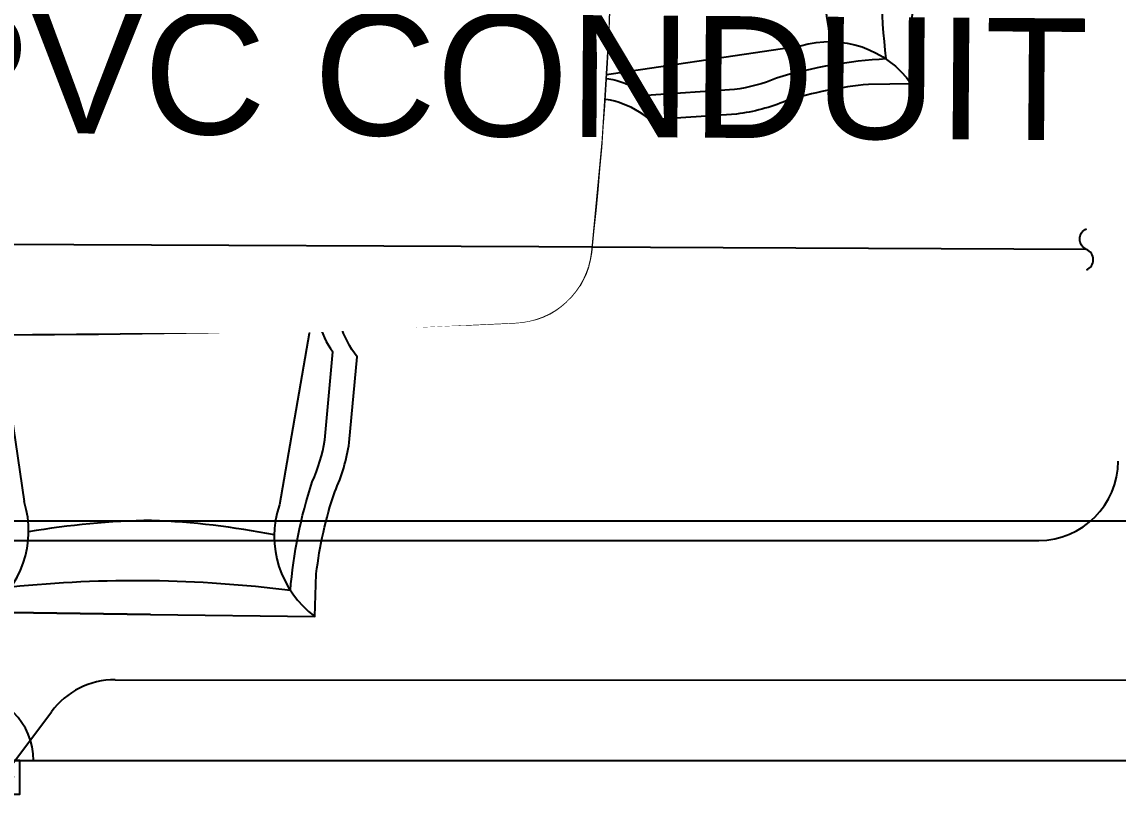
# Model space of a CAD drawing. Extents: x -678889171 to 586587, y -792238163 to 335485.
# Drawn here: x 83210 to 84591, y 37381 to 38355 of the extents above; entities that cross this region are included whole.
import ezdxf
from ezdxf import colors
from ezdxf.entities.mleader import LeaderData, LeaderLine
from ezdxf.math import Vec2, Vec3

# ---------------------------------------------------------------- set-up
doc = ezdxf.new("R2010")
doc.units = 0
doc.header["$MEASUREMENT"] = 0
doc.set_wipeout_variables(frame=1)
doc.layers.get('0').update_dxf_attribs({"color": 8})
doc.layers.get('Defpoints').update_dxf_attribs({"color": 252})
for name, color, linetype in [('1', 8, 'Continuous'), ('9TH-FURN$0$XR-A-TYP-2-3-4-5-6-7-8-9-10$0$XR-A-TYP$0$TYPICAL TYPES$0$I-FURN', 252, 'Continuous'), ('9TH-FURN$0$XR-A-TYP-2-3-4-5-6-7-8-9-10$0$XR-A-TYP$0$TYPICAL TYPES$0$I-FURN-CHAR', 252, 'Continuous'), ('9TH-FURN$0$XR-A-TYP-2-3-4-5-6-7-8-9-10$0$XR-A-TYP$0$TYPICAL TYPES$0$I-WIPEOUT', 252, 'Continuous'), ('E-CUT-LINE', 1, 'Continuous'), ('E-POW-BLOCK', 4, 'Continuous'), ('E-POW-WIR-NO', 4, 'Continuous'), ('E-TEXT', 3, 'Continuous'), ('loop line emped', 1, 'Continuous'), ('XR-Typ26$0$XR-A-TYP-2-3-4-5-6-7-8-9-10$0$A-WALL', 252, 'Continuous')]:
    doc.layers.add(name, color=color, linetype=linetype)
doc.styles.get("Standard").update_dxf_attribs({"font": 'arial.ttf'})
doc.styles.add('Work$0$E-M.MODUL', font='romans.shx', dxfattribs={"width": 0.8})
doc.dimstyles.new('Work$0$S-DIM', dxfattribs={"dimscale": 500, "dimtxt": 0.2065, "dimasz": 0.104, "dimexe": 0, "dimexo": 0, "dimgap": 0, "dimtad": 0, "dimdec": 0, "dimzin": 0, "dimdsep": 46, "dimtxsty": 'Work$0$E-M.MODUL', "dimcen": 0.25, "dimclrd": 5, "dimclre": 5, "dimclrt": 1, "dimadec": 0, "dimazin": 0, "dimtfac": 1, "dimtdec": 0, "dimtofl": 0, "dimtmove": 0, "dimatfit": 3, "dimfxl": 1, "dimtolj": 1, "dimtzin": 0, "dimlwe": 13, "dimarcsym": 0})

# ---------------------------------------------------------------- blocks, each defined once
blk = doc.blocks.new('SO1')
at = {"layer": 'E-POW-BLOCK'}
h = blk.add_hatch(color=3, dxfattribs=at)
h.dxf.hatch_style = 1
edge = h.paths.add_edge_path()
edge.add_arc((-0.1064295025979398, -0.04814632734824666), 0.03025259035537483, 0, 360)
at = {"layer": 'E-POW-BLOCK', "color": 3}
for p, q in [((1.42e-14, 0.2000001000000597), (0, 0.4500002250000599)), ((-0.3000001499999971, 7.11e-14), (0.3000001499999971, 1.42e-14))]:
    blk.add_line(p, q, dxfattribs=at)
blk.add_lwpolyline([(0.1593095883453804, 4.265338082731773e-14), (-0.1593095883453804, 4.265338082731773e-14), (-0.1593095883453804, -0.09876317676643645), (0.1593095883453804, -0.09876317676643645)], close=True, dxfattribs=at)
for centre in [(-0.1064295025979398, -0.04814632734824666), (0.1096454942411166, -0.04814632734824666)]:
    blk.add_circle(centre, 0.03025259035537483, dxfattribs=at)
blk.add_arc((0, 1.42e-14), 0.2000001000000001, 0, 179.9999999999979, dxfattribs=at)
blk = doc.blocks.new('CW_0.000')
blk.add_lwpolyline([(0, -25.98557292037257, 0.66), (0, 0, -0.66), (0, 25.98557292037257, 0.97)], format="xyb")
blk = doc.blocks.new('*D2950')
at = {"layer": '1', "color": 5, "lineweight": 13, "transparency": 16777216}
for p, q in [((83138.83527818133, 37423.66453244579), (83138.83527818133, 37725.87552377867)), ((86388.74425215248, 37423.66453244256), (86388.74425215248, 37725.87552377867))]:
    blk.add_line(p, q, dxfattribs=at)
at = {"layer": '1', "color": 5, "lineweight": -2, "transparency": 16777216}
for p, q in [((83190.83527818133, 37725.87552377867), (84618.25643183356, 37725.87552377867)), ((86336.74425215248, 37725.87552377867), (84909.32309850024, 37725.87552377867))]:
    blk.add_line(p, q, dxfattribs=at)
at = {"layer": '1', "color": 5, "transparency": 16777216}
for points in [[(83190.83527818133, 37734.54219044533), (83190.83527818133, 37717.208857112), (83138.83527818133, 37725.87552377867)], [(86336.74425215248, 37734.54219044533), (86336.74425215248, 37717.208857112), (86388.74425215248, 37725.87552377867)]]:
    blk.add_solid(points, dxfattribs=at)
at = {"layer": 'Defpoints', "color": 0, "transparency": 16777216}
for p in [(83138.83527818133, 37725.87552377867), (83138.83527818133, 37423.66453244579), (86388.74425215248, 37423.66453244256)]:
    blk.add_point(p, dxfattribs=at)
at = {"layer": '1', "color": 1, "transparency": 16777216, "insert": (84763.7897651669, 37725.87552377867), "char_height": 103.25, "attachment_point": 5, "style": 'Work$0$E-M.MODUL'}
blk.add_mtext('\\A1;3250', dxfattribs=at)
blk = doc.blocks.new('9TH-FURN$0$XR-A-TYP-2-3-4-5-6-7-8-9-10$0$XR-A-TYP$0$TYPICAL TYPES$0$A$C34E7157F')
blk.add_wipeout([(-205.79693687177982, 13.50405373497233), (-224.55581129353357, 21.550164534654982), (-231.687412327373, 39.394529179237), (-231.19179121615176, 48.9758313614156), (-230.2808380475428, 65.27204484918047), (-232.31429900197602, 99.03655853512373), (-235.20910897995591, 110.2589613737481), (-252.4620159829868, 144.67392966808347), (-256.6554553239548, 150.11074604225922), (-253.1225102264984, 193.36303547343465), (-249.03050638284472, 243.4596346891825), (-247.8006159807446, 258.5166407204342), (-240.54653864932123, 292.88172329505096), (-230.370184306377, 320.8762362791326), (-224.44956378395213, 340.45523851121106), (-216.67927809445885, 372.0394217457954), (-213.304572969399, 389.4462669138044), (-208.4183273230528, 424.35451662626144), (-208.05766877775216, 439.3579121918506), (-207.12380355789603, 478.2067055480129), (1.1112847039956004e-12, 478.2067055480129), (207.12380355791063, 478.2067055480129), (208.31400807380365, 428.6941974188587), (215.2614814396309, 378.96071459148357), (227.43799568748227, 330.2158257827871), (241.28138066312607, 290.3102476186723), (243.29931091868085, 282.5772316762685), (247.80061598075923, 258.5166407204342), (249.89890226825534, 232.82824667158798), (253.9909061119091, 182.73164745584103), (256.6554553239548, 150.11074604225922), (246.59201730705334, 135.77186785087707), (235.20910897851158, 110.25896137292699), (230.63188546124317, 88.50693015979033), (230.28083804475622, 65.2720448485399), (231.6652216716881, 38.322819877164875), (224.55581129354817, 21.550164534656346), (205.7969368843557, 13.50405373601592), (195.21696568748973, 12.14600473689228), (145.25021983291927, 6.712441152251188), (95.13553412717563, 2.87609117623623), (44.923951240994434, 0.6408621973867525), (-5.33338746344809, 0.009030834948305255), (-55.58529402088875, 0.9812406203204205), (-105.78058599877492, 3.5565013409670883), (-155.86813862747462, 7.732190049480096)]).dxf.layer = '9TH-FURN$0$XR-A-TYP-2-3-4-5-6-7-8-9-10$0$XR-A-TYP$0$TYPICAL TYPES$0$I-WIPEOUT'
for p, q in [((-204.4402448457258, 65.75077354536734), (-160.810069896339, 338.0922883567159)), ((204.4402448457258, 65.75077354536734), (160.810069896339, 338.0922883567159))]:
    blk.add_line(p, q)
for points in [[(-205.7969368717895, 13.50405373497233, 0.03277392954578988), (0, 0, 0.03277392954420455), (205.7969368843478, 13.50405373601552, 0.4289228992613923), (231.6551097877236, 40.68743782460706), (230.2808380448405, 65.272044847075, -0.1946997676659734), (256.6554553239548, 150.1107460422591), (247.8006159807555, 258.5166407204342, 0.07042959467157074), (230.37018430639, 320.8762362791326, -0.05247434942192868), (208.4183273230592, 424.3545166262611), (207.1238035579008, 478.2067055480129), (0, 478.2067055480129), (-207.1238035579008, 478.2067055480129), (-208.4183273230592, 424.3545166262611, -0.05247434942192868), (-230.37018430639, 320.8762362791326, 0.07042959467157074), (-247.8006159807555, 258.5166407204342), (-256.6554553239548, 150.1107460422591, -0.1946997676682859), (-230.2808380475471, 65.27204484918047), (-231.6551097877236, 40.68743782460706, 0.4289228992613923), (-205.7969368843478, 13.50405373601552)], [(-175.974576163193, 446.1108341003419, -0.05986536629552523), (-201.9161485730583, 308.4013043813898, 0.06899708767580696), (-216.8488621047727, 255.5592010332775), (-225.8565488925669, 144.4189896864514)], [(175.974576163193, 446.1108341003419, 0.05986536629552523), (201.9161485730583, 308.4013043813898, -0.06899708767580696), (216.8488621047727, 255.5592010332775), (225.8565488925669, 144.4189896864514)]]:
    blk.add_lwpolyline(points, format="xyb")
for points in [[(0, 478.2067055480129), (-207.1238035579008, 478.2067055480129), (-208.4183273230592, 424.3545166262611)], [(0, 478.2067055480129), (207.1238035579008, 478.2067055480129), (208.4183273230592, 424.3545166262611)], [(-216.8488621047727, 255.5592010332775), (-225.8565488925669, 144.4189896864514)], [(-216.8488621047727, 255.5592010332775), (-225.8565488925669, 144.4189896864514)], [(216.8488621047727, 255.5592010332775), (225.8565488925669, 144.4189896864514)], [(216.8488621047727, 255.5592010332775), (225.8565488925669, 144.4189896864514)]]:
    blk.add_lwpolyline(points)
for centre, radius, start, end in [((-280.6214150413143, 376.2011089450907), 125.7260539112138, 342.3555086732503, 54.22629644407665), ((280.6214150413143, 376.2011089450907), 125.7260539112138, 125.7737035567673, 197.644491326725), ((0, 1956.483570358241), 1520.589640201126, 263.3543916667844, 270), ((0, 1956.483570358241), 1520.589640201126, 270, 276.6456083332186), ((28.88103989844967, 1366.37172453383), 1007.080738347423, 259.4855044904816, 268.3566475503503), ((-28.88103989844967, 1366.37172453383), 1007.080738347423, 271.6433524496497, 280.5144955095279), ((-312.3775739138073, 78.61561971974152), 108.7012937811773, 353.2030885428325, 37.25472170167297), ((312.3775739138073, 78.61561971974152), 108.7012937811773, 142.7452782975942, 186.7969114571157), ((-218.3225418786024, 117.4378174852013), 53.5188628613991, 257.0887929861166, 285.0339134322036), ((218.3225418786024, 117.4378174852013), 53.5188628613991, 254.9660865677897, 282.9112070138834)]:
    blk.add_arc(centre, radius, start, end)
blk = doc.blocks.new('9TH-FURN$0$XR-A-TYP-2-3-4-5-6-7-8-9-10$0$XR-A-TYP$0$TYPICAL TYPES$0$A$C2F8B7E1C')
at = {"layer": '9TH-FURN$0$XR-A-TYP-2-3-4-5-6-7-8-9-10$0$XR-A-TYP$0$TYPICAL TYPES$0$I-FURN-CHAR', "xscale": -1}
blk.add_blockref('9TH-FURN$0$XR-A-TYP-2-3-4-5-6-7-8-9-10$0$XR-A-TYP$0$TYPICAL TYPES$0$A$C34E7157F', (922.3350257286784, 409.7226460578395), dxfattribs=at)
at = {"layer": '9TH-FURN$0$XR-A-TYP-2-3-4-5-6-7-8-9-10$0$XR-A-TYP$0$TYPICAL TYPES$0$I-FURN-CHAR', "rotation": 270}
blk.add_blockref('9TH-FURN$0$XR-A-TYP-2-3-4-5-6-7-8-9-10$0$XR-A-TYP$0$TYPICAL TYPES$0$A$C34E7157F', (1394.613588100723, -6.603841029573232e-09), dxfattribs=at)
blk.add_lwpolyline([(-486.5925269617692, 424.5097089163912, 0.04891094889587716), (-486.5925269615603, -424.5097089184106, 0.3710243504159456), (-392.2604911012247, -514.6160599451723, 0.02868550413582733), (1377.549091939774, -514.6160599389792, 0.3710243504159454), (1471.881127681115, -424.5097089162754, 0.04891094889587738), (1471.881127680906, 424.5097089185289, 0.3710243504159456), (1377.549091820597, 514.6160599452924, 0.02868550413526322), (-392.2604911012791, 514.6160599452905, 0.3710243504159456)], format="xyb", close=True)
blk.add_wipeout([(-485.3345739368769, 433.29924270209904), (-483.30191797412095, 441.94254413847375), (-480.5105841976975, 450.3714708632451), (-476.9825790224939, 458.51957060899576), (-472.74571665914567, 466.32260510187143), (-467.8333998313885, 473.71905650553117), (-462.2843564344973, 480.6506124176176), (-456.1423342109495, 487.06262559511606), (-449.45575585044304, 492.9045447841986), (-442.2773372334015, 498.130313257971), (-434.6636718276698, 502.6987319201048), (-426.67478451495487, 506.5737841117152), (-418.37365836456064, 509.72491956075737), (-409.8257380852652, 512.1272952353274), (-401.09841407003313, 513.7619712020323), (-392.2604911012789, 514.6160599452905), (-118.53932416163747, 530.8591056731202), (155.54295667060592, 538.984196387215), (429.7456440486054, 538.984196387215), (1103.8279248809524, 530.859105673122), (1377.5490918205974, 514.6160599452924), (1386.3870147892496, 513.7619712021406), (1395.1143388043918, 512.1272952355521), (1403.6622590836082, 509.7249195611039), (1411.9633852339348, 506.57378411219133), (1419.952272546594, 502.69873192071555), (1427.5659379522813, 498.13031325872134), (1434.7443565692913, 492.90454478509173), (1441.4309349297791, 487.06262559615334), (1447.5729571533213, 480.65061241880085), (1453.1220005502196, 473.7190565068604), (1458.0343173779972, 466.3226051033457), (1462.2711797413785, 458.51957061061194), (1465.7991849166274, 450.371470865), (1468.5905186931084, 441.94254414036277), (1470.6231746559333, 433.2992427041172), (1471.881127680906, 424.50970891852876), (1483.4121405728572, 283.2570517590066), (1490.3356477834443, 141.70373155476364), (1492.644300359673, 1.1305019143037498e-09), (1490.3356477835143, -141.70373155249945), (1483.4121405729975, -283.25705175674466), (1471.8811276811148, -424.50970891627503), (1470.623174662338, -433.2992426966414), (1468.590518706147, -441.9425441282365), (1465.7991849366865, -450.3714708488294), (1462.2711797687896, -458.51957059103574), (1458.0343174130332, -466.3226050810292), (1453.1220005930938, -473.71905648249117), (1447.5729572041846, -480.6506123930824), (1441.4309349887196, -487.0626255697996), (1434.7443566363338, -492.904544758821), (1427.5659380273862, -498.13031323325276), (1419.9522726296582, -502.6987318967608), (1411.9633853247933, -506.57378409045054), (1403.662259182034, -509.7249195422594), (1395.1143389100966, -512.1272952202639), (1386.3870149018903, -513.7619711910406), (1377.5490919397744, -514.6160599389791), (1103.8279249763941, -530.8591056694604), (429.74564412024756, -538.9841963854979), (155.5429567184097, -538.9841963867382), (-118.5393241377065, -530.8591056731766), (-392.26049110122466, -514.6160599451723), (-401.0984140698791, -513.7619712020216), (-409.82573808502315, -512.1272952354338), (-418.3736583642412, -509.724919560987), (-426.6747845145689, -506.5737841120754), (-434.6636718272294, -502.69873192060027), (-442.2773372329189, -498.1303132586063), (-449.4557558499309, -492.90454478497645), (-456.1423342104203, -487.06262559603874), (-462.284356433964, -480.65061241868625), (-467.83339983086427, -473.7190565067456), (-472.7457166586435, -466.32260510323044), (-476.9825790220263, -458.51957061049666), (-480.5105841972767, -450.3714708648836), (-483.3019179737593, -441.94254414024635), (-485.3345739365861, -433.29924270399897), (-486.5925269615603, -424.5097089184103), (-498.12353985351086, -283.25705175888834), (-505.0470470640974, -141.70373155464586), (-507.3556996403267, -1.0145413398277014e-09), (-505.04704706416777, 141.7037315526145), (-498.12353985365115, 283.257051756862), (-486.592526961769, 424.50970891639145)]).dxf.layer = '9TH-FURN$0$XR-A-TYP-2-3-4-5-6-7-8-9-10$0$XR-A-TYP$0$TYPICAL TYPES$0$I-WIPEOUT'

msp = doc.modelspace()

# ---------------------------------------------------------------- linework, layer by layer
at = {"layer": 'E-POW-WIR-NO'}
for p, q in [((83327.15124248402, 37525.69177324093, -2.228732040803687e-06), (86197.70566540645, 37524.52280433014, -0.0001773851769044445)), ((83185.71242800073, 37403.08037106105), (83246.87001725941, 37485.35082391934, -1.829552516344248e-06))]:
    msp.add_line(p, q, dxfattribs=at)
at = {"layer": 'E-POW-WIR-NO', "extrusion": (-0.0001617557632121367, 1.267789113781799e-16, 0.9999999869175364)}
msp.add_arc((84491.37998630764, 37801.30548134244, -13.68314340985749), 100, 270, 0, dxfattribs=at)
at = {"layer": 'E-POW-WIR-NO', "extrusion": (-4.819853643729909e-10, 1.085432810618682e-08, 1)}
msp.add_arc((83327.12460027882, 37425.69177678997, 0.0003649249715238172), 100, 89.98473514067426, 143.3739035694872, dxfattribs=at)
at = {"layer": 'XR-Typ26$0$XR-A-TYP-2-3-4-5-6-7-8-9-10$0$A-WALL'}
msp.add_line((81513.88135233, 37423.66457537141), (90484.52330468135, 37423.66457536248), dxfattribs=at)

# ---------------------------------------------------------------- block references
at = {"layer": '9TH-FURN$0$XR-A-TYP-2-3-4-5-6-7-8-9-10$0$XR-A-TYP$0$TYPICAL TYPES$0$I-FURN', "xscale": -1, "rotation": 179.2809154548598}
msp.add_blockref('9TH-FURN$0$XR-A-TYP-2-3-4-5-6-7-8-9-10$0$XR-A-TYP$0$TYPICAL TYPES$0$A$C2F8B7E1C', (82460.59220953318, 38507.54764003782, 1.098562085518479e-07), dxfattribs=at)
at = {"layer": 'E-CUT-LINE', "rotation": 359.7418521720632}
msp.add_blockref('CW_0.000', (84551.59190766953, 38068.33022354305, -0.4423981032170483), dxfattribs=at)

# ---------------------------------------------------------------- next in the draw order: linework, layer by layer
at = {"layer": 'E-POW-WIR-NO'}
msp.add_line((82947.84720852223, 37701.30548134366, -0.2658510813220406), (84491.3810942795, 37701.30548134244, -0.01617557632121702), dxfattribs=at)
at = {"layer": 'loop line emped', "color": 240, "true_color": 0xed1f24}
msp.add_line((84551.59190766953, 38068.33022354305, -0.4423981032170483), (80685.05247072756, 38085.75114913005, -0.725509405198558), dxfattribs=at)

# ---------------------------------------------------------------- next in the draw order: block references
at = {"layer": 'E-POW-BLOCK', "xscale": 427.5336916951259, "yscale": 427.5336916951259, "zscale": 427.5336916951259, "rotation": 1.917475226515619e-05}
msp.add_blockref('SO1', (83138.83527818133, 37423.66453244578), dxfattribs=at)

# ---------------------------------------------------------------- next in the draw order: dimensions: what is measured, and where the dimension line sits
at = {"layer": '1', "color": 4}
dim = msp.add_linear_dim(base=(83138.83527818133, 37725.87552377867), p1=(86388.74425215248, 37423.66453244256), p2=(83138.83527818133, 37423.66453244579), dimstyle='Work$0$S-DIM', dxfattribs=at)
dim.commit()
dim.dimension.update_dxf_attribs({"geometry": '*D2950', "text_midpoint": (84763.7897651669, 37725.87552377867)})

# ---------------------------------------------------------------- next in the draw order: leaders
at = {"layer": 'E-TEXT', "color": 30}
ml = msp.add_multileader_mtext('Standard', dxfattribs=at)
ml.set_content('\\C30;CT11/DP-T-8 {\\A1;3(1x3)mm\\H0.7x;\\S2^ ;\\H1.42857x; \\P∅ 25 mm PVC CONDUIT}', color=3)
ml.set_leader_properties(color=30)
ml.build(insert=Vec2(0, 0))
ml.multileader.update_dxf_attribs({"text_right_attachment_type": 6, "dogleg_length": 0.2763936738358556, "arrow_head_size": 153.5520410199195, "scale": 2})
ctx = ml.context
ctx.base_point, ctx.scale, ctx.char_height, ctx.arrow_head_size, ctx.landing_gap_size, ctx.plane_origin, ctx.plane_x_axis, ctx.plane_y_axis = Vec3(82135.07033079286, 38656.43985853765, 3.369586010265596e-06), 2, 153.5520410199195, 153.5520410199195, 3.071040820398391, Vec3(77451.3234897471, 47681.31183169728, 3.002929201347315e-05), Vec3(0.999976866597217, -0.00680193137365684, 3.477911888746864e-09), Vec3(0.006801931373656824, 0.999976866597217, 4.799668914001097e-09)
ctx.right_attachment = 6
notes = []
notes.append((ctx, [(0, (1, 1, 0), (82134.51755623304, 38656.44361855925, 3.36766346457718e-06), (0.999976866597217, -0.00680193137365684, 3.477911888746864e-09), 0.5527873476717116, [(1, [(82144.95005122953, 37705.29152470507, -1.138322068406018e-06)], 0, [])])]))
ctx.mtext.insert, ctx.mtext.text_direction, ctx.mtext.rotation, ctx.mtext.width, ctx.mtext.defined_height, ctx.mtext.flow_direction, ctx.mtext.extrusion = Vec3(82138.68454302102, 38736.28303379193, 3.763596753961264e-06), Vec3(0.999976866597217, -0.006801931373656839, 3.477911888746863e-09), 6.276383323354838, 3689.840183907986, 503.608197250026, 5, Vec3(-3.510478451379605e-09, -4.775901363335934e-09, 1)
for ctx, leaders in notes:
    for number, flags, end, landing, length, lines in leaders:
        leader = LeaderData()
        leader.index, (leader.has_last_leader_line, leader.has_dogleg_vector, leader.attachment_direction) = number, flags
        leader.last_leader_point, leader.dogleg_vector, leader.dogleg_length = Vec3(end), Vec3(landing), length
        for number, points, colour, breaks in lines:
            line = LeaderLine()
            line.index, line.vertices, line.color, line.breaks = number, Vec3.list(points), colors.encode_raw_color(colour), breaks
            leader.lines.append(line)
        ctx.leaders.append(leader)

doc.saveas('drawing.dxf')
